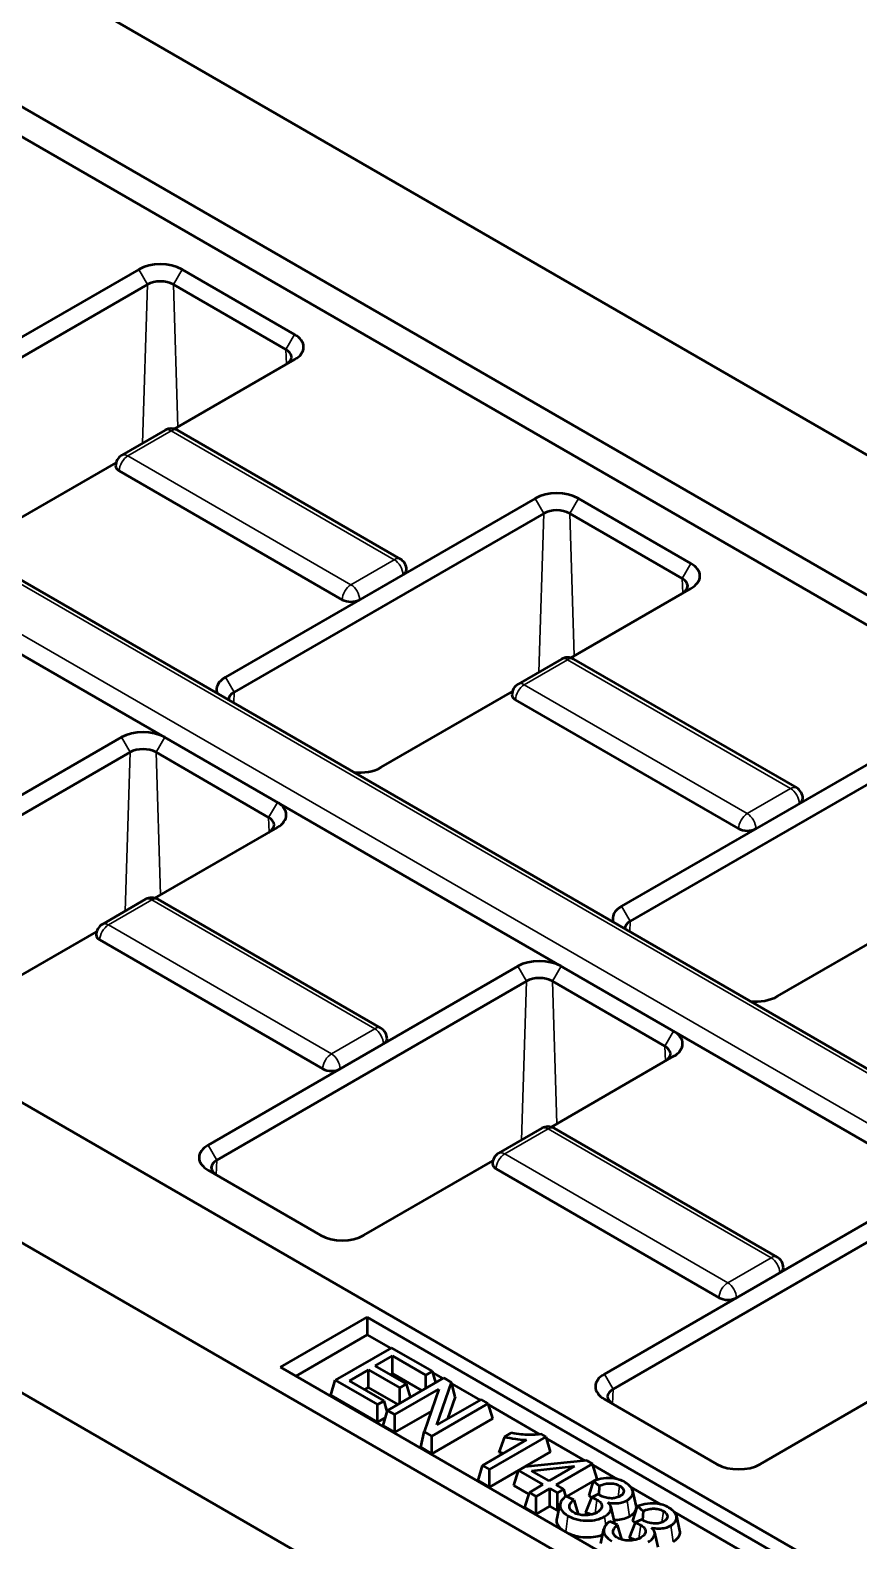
# Model space of a CAD drawing. Header units: millimetres. Extents: x 0 to 3089, y -40 to 1485.
# Drawn here: x 385.6 to 453.2, y 245 to 368.3 of the extents above; entities that cross this region are included whole.
import ezdxf

# ---------------------------------------------------------------- set-up
doc = ezdxf.new("R2010")
doc.units = ezdxf.units.MM
doc.header["$LTSCALE"] = 2.5
doc.layers.add('Sichtbar (ISO)', color=7, linetype='Continuous', lineweight=50)
doc.layers.add('Sichtbar schmal (ISO)', color=7, linetype='Continuous', lineweight=35)

msp = doc.modelspace()

# ---------------------------------------------------------------- linework, layer by layer
at = {"layer": 'Sichtbar (ISO)'}
for p, q in [((544.64, 281.255), (191.086, 485.379)), ((181.187, 479.664), (534.74, 275.54)), ((533.68, 273.703), (180.126, 477.827)), ((154.198, 456.596), (495.907, 259.31)), ((491.165, 255.995), (149.455, 453.281)), ((465.444, 234.307), (110.83, 439.043)), ((454.484, 229.204), (100.93, 433.328)), ((118.608, 410.874), (436.806, 227.162)), ((394.468, 348.769), (369.189, 334.174)), ((395.175, 347.545), (369.896, 332.95)), ((406.489, 342.237), (397.296, 347.545)), ((407.196, 343.462), (398.003, 348.769)), ((397.378, 335.753), (407.196, 341.421)), ((396.62, 335.653), (393.084, 333.612)), ((397.62, 335.653), (415.828, 325.14)), ((381.917, 326.826), (392.618, 333.004)), ((411.085, 321.825), (392.877, 332.337)), ((426.818, 330.092), (401.539, 315.497)), ((439.546, 324.785), (430.354, 330.092)), ((427.525, 328.867), (402.246, 314.272)), ((438.839, 323.56), (429.646, 328.867)), ((429.728, 317.075), (439.546, 322.743)), ((428.97, 316.975), (425.434, 314.934)), ((429.97, 316.975), (448.178, 306.463)), ((414.267, 308.149), (424.968, 314.327)), ((443.435, 303.148), (425.227, 313.66)), ((393.054, 310.598), (367.775, 296.003)), ((459.168, 311.415), (433.889, 296.82)), ((393.761, 309.373), (368.482, 294.778)), ((405.074, 304.066), (395.882, 309.373)), ((459.875, 310.19), (434.596, 295.595)), ((395.787, 297.479), (405.782, 303.25)), ((395.029, 297.38), (391.493, 295.338)), ((396.029, 297.38), (414.237, 286.867)), ((380.503, 288.655), (391.027, 294.731)), ((446.617, 289.471), (457.318, 295.65)), ((409.494, 283.552), (391.286, 294.064)), ((425.404, 291.921), (400.125, 277.326)), ((426.111, 290.696), (400.832, 276.101)), ((437.425, 285.389), (428.232, 290.696)), ((428.137, 278.802), (438.132, 284.572)), ((427.379, 278.702), (423.843, 276.661)), ((428.379, 278.702), (446.587, 268.19)), ((400.125, 275.285), (409.317, 269.977)), ((412.853, 269.977), (423.377, 276.054)), ((441.844, 264.874), (423.636, 275.387)), ((457.754, 273.243), (432.475, 258.649)), ((433.182, 257.424), (458.461, 272.019)), ((406.047, 259.21), (413.118, 263.292)), ((413.118, 263.292), (452.009, 240.839)), ((413.118, 263.292), (413.118, 261.852)), ((407.294, 258.489), (413.118, 261.852)), ((413.118, 261.852), (415.03, 260.748)), ((415.111, 260.795), (410.515, 258.141)), ((413.773, 259.318), (415.177, 260.129)), ((418.439, 258.873), (415.111, 260.795)), ((415.177, 260.129), (417.896, 258.56)), ((415.177, 258.688), (415.177, 260.129)), ((444.938, 236.756), (406.047, 259.21)), ((411.667, 258.103), (413.23, 259.005)), ((413.23, 259.005), (415.776, 257.534)), ((413.23, 257.564), (413.23, 259.005)), ((416.319, 257.848), (413.773, 259.318)), ((417.896, 258.56), (418.439, 258.873)), ((418.72, 257.952), (418.439, 258.873)), ((410.141, 256.916), (410.515, 258.141)), ((410.515, 258.141), (413.948, 256.159)), ((414.491, 256.472), (411.667, 258.103)), ((419.378, 258.331), (414.782, 255.678)), ((415.177, 258.688), (415.02, 258.598)), ((417.587, 257.297), (415.177, 258.688)), ((415.776, 257.534), (416.319, 257.848)), ((416.652, 256.758), (416.319, 257.848)), ((417.896, 257.476), (417.896, 258.56)), ((418.474, 258.759), (419.297, 258.284)), ((418.81, 254.492), (420.001, 257.971)), ((420.001, 257.971), (419.378, 258.331)), ((420.288, 256.797), (420.001, 257.971)), ((420.028, 257.862), (422.337, 256.529)), ((413.948, 254.718), (410.141, 256.916)), ((413.23, 257.564), (412.915, 257.382)), ((415.639, 256.173), (413.23, 257.564)), ((413.948, 256.159), (414.491, 256.472)), ((414.758, 255.599), (414.491, 256.472)), ((415.363, 255.342), (418.971, 257.425)), ((415.776, 256.252), (415.776, 257.534)), ((418.971, 257.425), (417.78, 253.946)), ((422.419, 256.576), (418.81, 254.492)), ((420.288, 256.797), (419.669, 254.988)), ((423, 256.24), (422.419, 256.576)), ((432.475, 256.607), (441.667, 251.3)), ((445.203, 251.3), (455.727, 257.376)), ((413.948, 254.718), (413.948, 256.159)), ((414.408, 254.453), (414.782, 255.678)), ((414.782, 255.678), (415.363, 255.342)), ((418.357, 255.629), (415.363, 253.901)), ((415.363, 253.901), (415.363, 255.342)), ((418.404, 253.586), (423, 256.24)), ((423.374, 255.015), (423, 256.24)), ((423.035, 256.126), (427.198, 253.722)), ((414.604, 255.097), (413.948, 254.718)), ((415.363, 253.901), (414.408, 254.453)), ((417.493, 252.671), (417.78, 253.946)), ((417.78, 253.946), (418.404, 253.586)), ((423.374, 255.015), (418.404, 252.145)), ((418.404, 252.145), (417.493, 252.671)), ((418.404, 252.145), (418.404, 253.586)), ((426.132, 253.275), (422.538, 251.2)), ((423.102, 250.874), (427.715, 253.538)), ((424.324, 253.534), (423.868, 252.261)), ((424.871, 253.849), (424.324, 253.534)), ((427.715, 253.538), (427.351, 253.748)), ((428.089, 252.313), (427.715, 253.538)), ((427.758, 253.399), (430.916, 251.576)), ((428.089, 252.313), (423.102, 249.433)), ((431.054, 251.59), (425.981, 251.08)), ((431.516, 251.323), (431.054, 251.59)), ((422.164, 249.975), (422.538, 251.2)), ((422.538, 251.2), (423.102, 250.874)), ((423.102, 249.433), (423.102, 250.874)), ((425.089, 249.556), (425.463, 250.781)), ((425.981, 251.08), (425.463, 250.781)), ((425.463, 250.781), (427.456, 249.63)), ((426.535, 250.761), (430.049, 251.127)), ((427.975, 249.929), (426.535, 250.761)), ((430.049, 251.127), (427.975, 249.929)), ((428.539, 249.604), (431.516, 251.323)), ((431.89, 250.098), (431.516, 251.323)), ((431.551, 251.209), (433.519, 250.073)), ((423.102, 249.433), (422.164, 249.975)), ((426.312, 248.85), (425.089, 249.556)), ((425.982, 247.77), (426.356, 248.995)), ((427.456, 249.63), (426.356, 248.995)), ((426.356, 248.995), (426.92, 248.669)), ((426.92, 248.669), (428.02, 249.304)), ((428.02, 249.304), (428.64, 248.946)), ((428.02, 247.864), (428.02, 249.304)), ((429.159, 249.246), (428.539, 249.604)), ((428.64, 248.946), (429.159, 249.246)), ((429.333, 248.674), (429.159, 249.246)), ((431.89, 250.098), (429.393, 248.656)), ((431.232, 248.733), (431.6, 249.919)), ((431.6, 249.919), (432.063, 249.535)), ((432.063, 249.535), (432.031, 248.798)), ((434.628, 249.433), (437.089, 248.012)), ((434.784, 249.116), (435.047, 247.911)), ((426.92, 247.229), (425.982, 247.77)), ((426.92, 247.229), (426.92, 248.669)), ((428.02, 247.864), (426.92, 247.229)), ((428.64, 247.506), (428.02, 247.864)), ((428.611, 246.872), (428.873, 248.078)), ((428.64, 247.506), (428.64, 248.946)), ((429.978, 248.396), (429.341, 248.679)), ((429.978, 248.396), (430.335, 247.206)), ((431.415, 248.59), (430.945, 247.347)), ((431.412, 248.583), (431.232, 248.733)), ((431.968, 248.841), (431.415, 248.59)), ((433.009, 247.791), (433.272, 246.585)), ((434.801, 246.672), (435.17, 247.858)), ((435.17, 247.858), (435.633, 247.474)), ((428.764, 247.577), (428.64, 247.506)), ((433.548, 246.335), (432.911, 246.618)), ((434.985, 246.529), (434.514, 245.286)), ((434.982, 246.522), (434.801, 246.672)), ((435.538, 246.78), (434.985, 246.529)), ((435.633, 247.474), (435.601, 246.737)), ((438.198, 247.372), (447.43, 242.041)), ((438.354, 247.055), (438.617, 245.85)), ((432.181, 244.811), (432.443, 246.017)), ((433.905, 245.145), (433.548, 246.335)), ((436.579, 245.73), (436.842, 244.524))]:
    msp.add_line(p, q, dxfattribs=at)
for centre, start, end in [((397.12, 334.787), 60, 120), ((393.584, 332.746), 120, 180), ((415.328, 324.274), 0, 60), ((429.47, 316.109), 60, 120), ((425.934, 314.068), 120, 180), ((447.678, 305.597), 0, 60), ((395.529, 296.514), 60, 120), ((391.993, 294.472), 120, 180), ((413.737, 286.001), 0, 60), ((427.879, 277.836), 60, 120), ((424.343, 275.795), 120, 180), ((446.087, 267.324), 0, 60)]:
    msp.add_arc(centre, 1, start, end, dxfattribs=at)
for centre, major_axis, start_param, end_param in [((396.236, 347.749), (-2.5, 0), 3.9269908, 5.4977871), ((396.236, 346.932), (-1.5, 0), 3.9269908, 5.4977871), ((405.428, 342.441), (2.5, 0), 5.4977871, 7.0685835), ((405.428, 341.625), (1.5, 0), 5.4977871, 7.0685835), ((393.584, 332.746), (-1, 0), 0, 0.7853982), ((428.586, 329.071), (-2.5, 0), 3.9269908, 5.4977871), ((428.586, 328.255), (-1.5, 0), 3.9269908, 5.4977871), ((415.328, 324.274), (1, 0), 5.4977871, 6.2831853), ((437.778, 323.764), (2.5, 0), 5.4977871, 7.0685835), ((437.778, 322.948), (1.5, 0), 5.4977871, 7.0685835), ((411.792, 322.233), (-1, 0), 0.7853982, 2.3561945), ((403.307, 314.476), (-2.5, 0), 5.4977871, 6.4846754), ((403.307, 313.66), (-1.5, 0), 5.4977871, 6.3071644), ((425.934, 314.068), (-1, 0), 0, 0.7853982), ((394.821, 309.577), (-2.5, 0), 3.9269908, 5.4977871), ((394.821, 308.761), (-1.5, 0), 3.9269908, 5.4977871), ((412.499, 309.169), (2.5, 0), 4.5108988, 5.4977871), ((404.014, 304.27), (2.5, 0), 5.4977871, 7.0685835), ((447.678, 305.597), (1, 0), 5.4977871, 6.2831853), ((404.014, 303.454), (1.5, 0), 5.4977871, 7.0685835), ((444.142, 303.556), (-1, 0), 0.7853982, 2.3561945), ((435.657, 295.799), (-2.5, 0), 5.4977871, 6.4846754), ((435.657, 294.983), (-1.5, 0), 5.4977871, 6.3071644), ((391.993, 294.472), (-1, 0), 0, 0.7853982), ((427.172, 290.9), (-2.5, 0), 3.9269908, 5.4977871), ((427.172, 290.084), (-1.5, 0), 3.9269908, 5.4977871), ((444.849, 290.492), (2.5, 0), 4.5108988, 5.4977871), ((413.737, 286.001), (1, 0), 5.4977871, 6.2831853), ((436.364, 285.593), (2.5, 0), 5.4977871, 7.0685835), ((436.364, 284.776), (1.5, 0), 5.4977871, 7.0685835), ((410.201, 283.96), (-1, 0), 0.7853982, 2.3561945), ((401.893, 276.305), (-2.5, 0), 5.4977871, 7.0685835), ((401.893, 275.489), (-1.5, 0), 5.4977871, 7.0685835), ((424.343, 275.795), (-1, 0), 0, 0.7853982), ((411.085, 270.998), (2.5, 0), 3.9269908, 5.4977871), ((446.087, 267.324), (1, 0), 5.4977871, 6.2831853), ((442.551, 265.283), (-1, 0), 0.7853982, 2.3561945), ((434.243, 257.628), (-2.5, 0), 5.4977871, 7.0685835), ((434.243, 256.811), (-1.5, 0), 5.4977871, 7.0685835), ((443.435, 252.321), (2.5, 0), 3.9269908, 5.4977871)]:
    msp.add_ellipse(centre, major_axis=major_axis, ratio=0.5773503, start_param=start_param, end_param=end_param, dxfattribs=at)
for points, knots in [([(424.324, 253.534), (424.601, 253.461), (424.917, 253.404), (425.389, 253.333), (425.76, 253.28), (426.132, 253.275)], [-0.58911331, -0.58911331, -0.58911331, -0.58911331, -0.22304912, -0.22304912, 0, 0, 0, 0]), ([(427.351, 253.748), (427.02, 253.683), (426.627, 253.67), (425.986, 253.69), (425.506, 253.716), (424.871, 253.849)], [-1.0437684, -1.0437684, -1.0437684, -1.0437684, -0.4054841, -0.4054841, 0, 0, 0, 0]), ([(434.175, 249.808), (434.026, 249.894), (433.86, 249.97), (433.503, 250.084), (433.32, 250.122), (432.968, 250.158), (432.722, 250.172), (432.121, 250.095), (431.849, 250.018), (431.6, 249.919)], [-0.84711398, -0.84711398, -0.84711398, -0.84711398, -0.59995383, -0.59995383, -0.36908225, -0.36908225, -0.18083006, -0.18083006, 0, 0, 0, 0]), ([(432.063, 249.535), (432.211, 249.598), (432.375, 249.654), (432.677, 249.717), (432.81, 249.733), (433.042, 249.732), (433.182, 249.725), (433.486, 249.652), (433.613, 249.599), (433.723, 249.535)], [-0.54609722, -0.54609722, -0.54609722, -0.54609722, -0.34583539, -0.34583539, -0.19732097, -0.19732097, -0.09404381, -0.09404381, 0, 0, 0, 0]), ([(433.723, 249.535), (433.782, 249.501), (433.836, 249.465), (433.926, 249.389), (433.963, 249.35), (434.04, 249.24), (434.065, 249.167), (434.062, 249.016), (434.039, 248.947), (433.938, 248.808), (433.857, 248.742), (433.758, 248.685)], [-0.34318194, -0.34318194, -0.34318194, -0.34318194, -0.28993097, -0.28993097, -0.24036093, -0.24036093, -0.15747654, -0.15747654, -0.08377318, -0.08377318, 0, 0, 0, 0]), ([(434.329, 248.344), (434.405, 248.387), (434.473, 248.435), (434.591, 248.539), (434.64, 248.594), (434.739, 248.737), (434.797, 248.854), (434.798, 249.141), (434.739, 249.278), (434.542, 249.555), (434.38, 249.69), (434.175, 249.808)], [-0.62687833, -0.62687833, -0.62687833, -0.62687833, -0.53624043, -0.53624043, -0.4454466, -0.4454466, -0.31108833, -0.31108833, -0.17360682, -0.17360682, 0, 0, 0, 0]), ([(429.341, 248.679), (429.187, 248.571), (429.061, 248.452), (428.895, 248.193), (428.856, 248.063), (428.86, 247.776), (428.911, 247.637), (429.121, 247.347), (429.296, 247.209), (429.506, 247.088)], [-0.59670765, -0.59670765, -0.59670765, -0.59670765, -0.45896839, -0.45896839, -0.32647261, -0.32647261, -0.17818016, -0.17818016, 0, 0, 0, 0]), ([(429.975, 247.355), (429.882, 247.408), (429.802, 247.468), (429.684, 247.6), (429.646, 247.668), (429.604, 247.837), (429.62, 247.924), (429.72, 248.144), (429.844, 248.279), (429.978, 248.396)], [-0.37066951, -0.37066951, -0.37066951, -0.37066951, -0.30170732, -0.30170732, -0.2356236, -0.2356236, -0.14652481, -0.14652481, 0, 0, 0, 0]), ([(431.415, 248.59), (431.505, 248.56), (431.596, 248.527), (431.747, 248.464), (431.815, 248.432), (431.874, 248.398)], [-0.1121997, -0.1121997, -0.1121997, -0.1121997, -0.04975246, -0.04975246, 0, 0, 0, 0]), ([(431.874, 248.398), (432.004, 248.323), (432.111, 248.237), (432.24, 248.055), (432.269, 247.966), (432.266, 247.781), (432.237, 247.695), (432.11, 247.518), (432.006, 247.435), (431.881, 247.363)], [-0.41843582, -0.41843582, -0.41843582, -0.41843582, -0.29954895, -0.29954895, -0.19905026, -0.19905026, -0.10645544, -0.10645544, 0, 0, 0, 0]), ([(432.052, 248.785), (432.04, 248.792), (432.027, 248.8), (432, 248.819), (431.983, 248.83), (431.968, 248.841)], [-0.024985869, -0.024985869, -0.024985869, -0.024985869, -0.014579534, -0.014579534, 0, 0, 0, 0]), ([(433.758, 248.685), (433.701, 248.653), (433.639, 248.622), (433.511, 248.572), (433.446, 248.553), (433.272, 248.515), (433.163, 248.505), (432.87, 248.511), (432.699, 248.547), (432.394, 248.619), (432.212, 248.692), (432.052, 248.785)], [-0.28992958, -0.28992958, -0.28992958, -0.28992958, -0.26206517, -0.26206517, -0.23655856, -0.23655856, -0.19768646, -0.19768646, -0.13535103, -0.13535103, 0, 0, 0, 0]), ([(432.49, 247.023), (432.613, 247.094), (432.723, 247.172), (432.891, 247.338), (432.951, 247.422), (433.019, 247.598), (433.036, 247.705), (432.964, 247.95), (432.879, 248.065), (432.763, 248.172)], [-0.53210557, -0.53210557, -0.53210557, -0.53210557, -0.38894211, -0.38894211, -0.2579467, -0.2579467, -0.13036488, -0.13036488, 0, 0, 0, 0]), ([(432.763, 248.172), (432.949, 248.132), (433.143, 248.107), (433.561, 248.105), (433.739, 248.134), (434.045, 248.207), (434.197, 248.267), (434.329, 248.344)], [-0.27541671, -0.27541671, -0.27541671, -0.27541671, -0.19847969, -0.19847969, -0.11266837, -0.11266837, 0, 0, 0, 0]), ([(435.047, 247.911), (435.056, 247.869), (435.061, 247.826), (435.063, 247.716), (435.054, 247.586), (434.916, 247.348), (434.856, 247.274), (434.705, 247.133), (434.617, 247.069), (434.516, 247.011)], [0.30748508, 0.30748508, 0.30748508, 0.30748508, 0.34901362, 0.34901362, 0.41190452, 0.41190452, 0.4430202, 0.4430202, 0.47384563, 0.47384563, 0.47384563, 0.47384563]), ([(437.745, 247.747), (437.596, 247.833), (437.43, 247.909), (437.072, 248.023), (436.889, 248.061), (436.537, 248.097), (436.292, 248.111), (435.691, 248.034), (435.419, 247.957), (435.17, 247.858)], [-0.84711398, -0.84711398, -0.84711398, -0.84711398, -0.59995383, -0.59995383, -0.36908225, -0.36908225, -0.18083006, -0.18083006, 0, 0, 0, 0]), ([(437.899, 246.283), (437.975, 246.326), (438.043, 246.374), (438.161, 246.478), (438.21, 246.533), (438.308, 246.676), (438.366, 246.793), (438.368, 247.08), (438.309, 247.217), (438.112, 247.494), (437.95, 247.629), (437.745, 247.747)], [-0.62687833, -0.62687833, -0.62687833, -0.62687833, -0.53624043, -0.53624043, -0.4454466, -0.4454466, -0.31108833, -0.31108833, -0.17360682, -0.17360682, 0, 0, 0, 0]), ([(429.073, 245.916), (428.953, 246.006), (428.85, 246.104), (428.641, 246.383), (428.597, 246.55), (428.593, 246.756), (428.598, 246.815), (428.611, 246.872)], [0.07464109, 0.07464109, 0.07464109, 0.07464109, 0.1944666, 0.1944666, 0.39119066, 0.39119066, 0.46930062, 0.46930062, 0.46930062, 0.46930062]), ([(429.506, 247.088), (429.625, 247.018), (429.755, 246.955), (430.028, 246.849), (430.168, 246.806), (430.61, 246.705), (430.893, 246.686), (431.384, 246.692), (431.622, 246.718), (432.092, 246.83), (432.304, 246.916), (432.49, 247.023)], [-0.6054453, -0.6054453, -0.6054453, -0.6054453, -0.5264003, -0.5264003, -0.45215959, -0.45215959, -0.30507684, -0.30507684, -0.15761561, -0.15761561, 0, 0, 0, 0]), ([(431.881, 247.363), (431.811, 247.323), (431.736, 247.286), (431.577, 247.224), (431.495, 247.199), (431.223, 247.137), (431.044, 247.125), (430.726, 247.128), (430.567, 247.145), (430.248, 247.221), (430.103, 247.281), (429.975, 247.355)], [-0.3883114, -0.3883114, -0.3883114, -0.3883114, -0.34265882, -0.34265882, -0.29921892, -0.29921892, -0.20692657, -0.20692657, -0.10830575, -0.10830575, 0, 0, 0, 0]), ([(431.425, 247.183), (431.41, 247.188), (431.397, 247.193), (431.24, 247.25), (431.091, 247.298), (430.945, 247.347)], [0.06585858, 0.06585858, 0.06585858, 0.06585858, 0.07764127, 0.07764127, 0.21009128, 0.21009128, 0.21009128, 0.21009128]), ([(432.911, 246.618), (432.756, 246.51), (432.63, 246.391), (432.465, 246.132), (432.426, 246.002), (432.43, 245.715), (432.48, 245.576), (432.691, 245.286), (432.865, 245.148), (433.075, 245.027)], [-0.59670765, -0.59670765, -0.59670765, -0.59670765, -0.45896839, -0.45896839, -0.32647261, -0.32647261, -0.17818016, -0.17818016, 0, 0, 0, 0]), ([(434.516, 247.011), (434.36, 246.92), (434.179, 246.849), (433.827, 246.765), (433.627, 246.731), (433.334, 246.728), (433.287, 246.729), (433.24, 246.73)], [0, 0, 0, 0, 0.13308294, 0.13308294, 0.22914187, 0.22914187, 0.2476391, 0.2476391, 0.2476391, 0.2476391]), ([(434.985, 246.529), (435.074, 246.499), (435.166, 246.466), (435.317, 246.403), (435.385, 246.371), (435.443, 246.337)], [-0.1121997, -0.1121997, -0.1121997, -0.1121997, -0.04975246, -0.04975246, 0, 0, 0, 0]), ([(435.622, 246.724), (435.61, 246.731), (435.597, 246.739), (435.569, 246.758), (435.553, 246.769), (435.538, 246.78)], [-0.024985869, -0.024985869, -0.024985869, -0.024985869, -0.014579534, -0.014579534, 0, 0, 0, 0]), ([(437.328, 246.624), (437.271, 246.592), (437.209, 246.561), (437.081, 246.511), (437.016, 246.492), (436.841, 246.454), (436.732, 246.444), (436.44, 246.45), (436.269, 246.486), (435.964, 246.558), (435.782, 246.631), (435.622, 246.724)], [-0.28992958, -0.28992958, -0.28992958, -0.28992958, -0.26206517, -0.26206517, -0.23655856, -0.23655856, -0.19768646, -0.19768646, -0.13535103, -0.13535103, 0, 0, 0, 0]), ([(435.633, 247.474), (435.781, 247.537), (435.945, 247.593), (436.246, 247.656), (436.38, 247.672), (436.612, 247.671), (436.752, 247.664), (437.056, 247.591), (437.182, 247.538), (437.293, 247.474)], [-0.54609722, -0.54609722, -0.54609722, -0.54609722, -0.34583539, -0.34583539, -0.19732097, -0.19732097, -0.09404381, -0.09404381, 0, 0, 0, 0]), ([(437.293, 247.474), (437.352, 247.44), (437.405, 247.404), (437.496, 247.328), (437.532, 247.289), (437.61, 247.179), (437.635, 247.106), (437.632, 246.955), (437.609, 246.886), (437.508, 246.747), (437.427, 246.681), (437.328, 246.624)], [-0.34318194, -0.34318194, -0.34318194, -0.34318194, -0.28993097, -0.28993097, -0.24036093, -0.24036093, -0.15747654, -0.15747654, -0.08377318, -0.08377318, 0, 0, 0, 0]), ([(432.336, 245.526), (432.217, 245.48), (432.09, 245.44), (431.707, 245.348), (431.446, 245.317), (430.917, 245.307), (430.595, 245.323), (430.074, 245.436), (429.906, 245.487), (429.699, 245.568), (429.65, 245.588), (429.603, 245.61)], [0.0897217, 0.0897217, 0.0897217, 0.0897217, 0.17759249, 0.17759249, 0.33917658, 0.33917658, 0.49491983, 0.49491983, 0.57594966, 0.57594966, 0.60137317, 0.60137317, 0.60137317, 0.60137317]), ([(433.545, 245.294), (433.452, 245.347), (433.372, 245.407), (433.254, 245.539), (433.216, 245.607), (433.174, 245.776), (433.19, 245.863), (433.289, 246.083), (433.414, 246.218), (433.548, 246.335)], [-0.37066951, -0.37066951, -0.37066951, -0.37066951, -0.30170732, -0.30170732, -0.2356236, -0.2356236, -0.14652481, -0.14652481, 0, 0, 0, 0]), ([(435.45, 245.302), (435.381, 245.262), (435.306, 245.225), (435.147, 245.163), (435.065, 245.138), (434.793, 245.076), (434.614, 245.064), (434.296, 245.067), (434.137, 245.084), (433.818, 245.16), (433.672, 245.22), (433.545, 245.294)], [-0.3883114, -0.3883114, -0.3883114, -0.3883114, -0.34265882, -0.34265882, -0.29921892, -0.29921892, -0.20692657, -0.20692657, -0.10830575, -0.10830575, 0, 0, 0, 0]), ([(434.995, 245.122), (434.98, 245.127), (434.966, 245.132), (434.81, 245.189), (434.661, 245.237), (434.514, 245.286)], [0.06585858, 0.06585858, 0.06585858, 0.06585858, 0.07764127, 0.07764127, 0.21009128, 0.21009128, 0.21009128, 0.21009128]), ([(435.443, 246.337), (435.574, 246.262), (435.681, 246.176), (435.809, 245.994), (435.839, 245.905), (435.836, 245.72), (435.807, 245.634), (435.679, 245.457), (435.576, 245.374), (435.45, 245.302)], [-0.41843582, -0.41843582, -0.41843582, -0.41843582, -0.29954895, -0.29954895, -0.19905026, -0.19905026, -0.10645544, -0.10645544, 0, 0, 0, 0]), ([(436.06, 244.962), (436.183, 245.033), (436.293, 245.111), (436.461, 245.277), (436.52, 245.361), (436.589, 245.537), (436.606, 245.644), (436.533, 245.889), (436.448, 246.004), (436.333, 246.111)], [-0.53210557, -0.53210557, -0.53210557, -0.53210557, -0.38894211, -0.38894211, -0.2579467, -0.2579467, -0.13036488, -0.13036488, 0, 0, 0, 0]), ([(436.333, 246.111), (436.519, 246.071), (436.713, 246.046), (437.131, 246.044), (437.308, 246.073), (437.614, 246.146), (437.766, 246.206), (437.899, 246.283)], [-0.27541671, -0.27541671, -0.27541671, -0.27541671, -0.19847969, -0.19847969, -0.11266837, -0.11266837, 0, 0, 0, 0]), ([(438.617, 245.85), (438.626, 245.808), (438.631, 245.765), (438.632, 245.655), (438.624, 245.525), (438.485, 245.287), (438.425, 245.213), (438.275, 245.072), (438.187, 245.008), (438.086, 244.95)], [0.30748508, 0.30748508, 0.30748508, 0.30748508, 0.34901362, 0.34901362, 0.41190452, 0.41190452, 0.4430202, 0.4430202, 0.47384563, 0.47384563, 0.47384563, 0.47384563])]:
    msp.add_open_spline(points, degree=3, knots=knots, dxfattribs=at)
for points in [[(424.218, 252.17), (424.114, 252.197), (424, 252.226), (423.868, 252.261)], [(430.335, 247.206), (430.334, 247.205), (430.333, 247.204), (430.332, 247.203)], [(433.272, 246.585), (433.282, 246.538), (433.286, 246.493), (433.285, 246.452)], [(433.905, 245.145), (433.904, 245.144), (433.903, 245.143), (433.902, 245.142)]]:
    msp.add_open_spline(points, degree=3, dxfattribs=at)
at = {"layer": 'Sichtbar schmal (ISO)'}
for p, q in [((495.407, 259.261), (153.698, 456.547)), ((491.872, 257.22), (150.162, 454.506)), ((395.175, 347.545), (394.468, 348.769)), ((395.175, 347.545), (394.776, 334.589)), ((397.296, 347.545), (398.003, 348.769)), ((397.296, 347.545), (397.654, 335.912)), ((406.489, 342.237), (407.196, 343.462)), ((406.489, 342.237), (406.526, 341.035)), ((393.584, 333.562), (397.12, 335.603)), ((415.328, 325.091), (397.12, 335.603)), ((411.792, 323.05), (393.584, 333.562)), ((427.525, 328.867), (426.818, 330.092)), ((429.646, 328.867), (430.354, 330.092)), ((427.525, 328.867), (427.126, 315.911)), ((429.646, 328.867), (430.004, 317.235)), ((415.328, 325.091), (411.792, 323.05)), ((438.839, 323.56), (439.546, 324.785)), ((438.839, 323.56), (438.876, 322.357)), ((425.934, 314.885), (429.47, 316.926)), ((447.678, 306.414), (429.47, 316.926)), ((401.539, 315.497), (402.246, 314.272)), ((402.246, 314.272), (402.219, 313.401)), ((444.142, 304.372), (425.934, 314.885)), ((393.761, 309.373), (393.054, 310.598)), ((395.882, 309.373), (396.589, 310.598)), ((393.761, 309.373), (393.362, 296.417)), ((395.882, 309.373), (396.24, 297.741)), ((447.678, 306.414), (444.142, 304.372)), ((405.074, 304.066), (405.782, 305.291)), ((405.074, 304.066), (405.112, 302.864)), ((391.993, 295.289), (395.529, 297.33)), ((413.737, 286.818), (395.529, 297.33)), ((433.889, 296.82), (434.596, 295.595)), ((410.201, 284.776), (391.993, 295.289)), ((434.596, 295.595), (434.569, 294.724)), ((426.111, 290.696), (425.404, 291.921)), ((428.232, 290.696), (428.939, 291.921)), ((426.111, 290.696), (425.712, 277.74)), ((428.232, 290.696), (428.59, 279.064)), ((413.737, 286.818), (410.201, 284.776)), ((437.425, 285.389), (438.132, 286.614)), ((437.425, 285.389), (437.462, 284.186)), ((424.343, 276.611), (427.879, 278.653)), ((446.087, 268.14), (427.879, 278.653)), ((400.125, 277.326), (400.832, 276.101)), ((400.832, 276.101), (400.795, 274.899)), ((442.551, 266.099), (424.343, 276.611)), ((446.087, 268.14), (442.551, 266.099)), ((432.475, 258.649), (433.182, 257.424)), ((433.182, 257.424), (433.145, 256.221)), ((433.593, 248.604), (433.723, 249.535)), ((431.717, 247.28), (431.874, 248.398)), ((434.516, 247.011), (434.329, 248.344)), ((429.321, 245.772), (429.506, 247.088)), ((432.589, 246.32), (432.49, 247.023)), ((437.163, 246.543), (437.293, 247.474)), ((435.287, 245.219), (435.443, 246.337)), ((438.086, 244.95), (437.899, 246.283))]:
    msp.add_line(p, q, dxfattribs=at)
for centre, major_axis, start_param, end_param in [((397.12, 334.787), (-0.5, 0.866), 5.4977871, 6.2831853), ((397.12, 334.787), (0.5, 0.866), 0, 0.7853982), ((393.584, 332.746), (0.5, 0.866), 0.7853982, 2.3561945), ((393.584, 332.746), (-0.5, 0.866), 5.4977871, 6.2831853), ((415.328, 324.274), (0.5, 0.866), 0, 0.7853982), ((415.328, 324.274), (-0.5, 0.866), 3.9269908, 5.4977871), ((411.792, 322.233), (-0.5, -0.866), 3.9269908, 5.4977871), ((411.792, 322.233), (-0.5, 0.866), 3.9269908, 5.4977871), ((429.47, 316.109), (-0.5, 0.866), 5.4977871, 6.2831853), ((429.47, 316.109), (0.5, 0.866), 0, 0.7853982), ((425.934, 314.068), (0.5, 0.866), 0.7853982, 2.3561945), ((425.934, 314.068), (-0.5, 0.866), 5.4977871, 6.2831853), ((447.678, 305.597), (0.5, 0.866), 0, 0.7853982), ((447.678, 305.597), (-0.5, 0.866), 3.9269908, 5.4977871), ((444.142, 303.556), (-0.5, -0.866), 3.9269908, 5.4977871), ((444.142, 303.556), (-0.5, 0.866), 3.9269908, 5.4977871), ((395.529, 296.514), (-0.5, 0.866), 5.4977871, 6.2831853), ((395.529, 296.514), (0.5, 0.866), 0, 0.7853982), ((391.993, 294.472), (0.5, 0.866), 0.7853982, 2.3561945), ((391.993, 294.472), (-0.5, 0.866), 5.4977871, 6.2831853), ((413.737, 286.001), (0.5, 0.866), 0, 0.7853982), ((413.737, 286.001), (-0.5, 0.866), 3.9269908, 5.4977871), ((410.201, 283.96), (-0.5, -0.866), 3.9269908, 5.4977871), ((410.201, 283.96), (-0.5, 0.866), 3.9269908, 5.4977871), ((427.879, 277.836), (-0.5, 0.866), 5.4977871, 6.2831853), ((427.879, 277.836), (0.5, 0.866), 0, 0.7853982), ((424.343, 275.795), (0.5, 0.866), 0.7853982, 2.3561945), ((424.343, 275.795), (-0.5, 0.866), 5.4977871, 6.2831853), ((446.087, 267.324), (0.5, 0.866), 0, 0.7853982), ((446.087, 267.324), (-0.5, 0.866), 3.9269908, 5.4977871), ((442.551, 265.283), (-0.5, -0.866), 3.9269908, 5.4977871), ((442.551, 265.283), (-0.5, 0.866), 3.9269908, 5.4977871)]:
    msp.add_ellipse(centre, major_axis=major_axis, ratio=0.5773503, start_param=start_param, end_param=end_param, dxfattribs=at)

doc.saveas('drawing.dxf')
